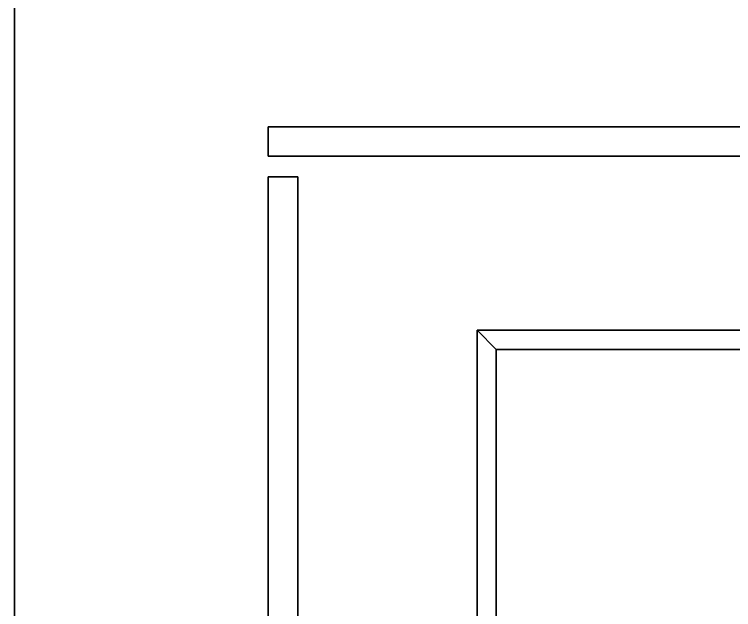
# Model space of a CAD drawing. Header units: metres. Extents: x 0 to 34.6, y -10.7 to 20.6.
# Drawn here: x 0 to 0.3731, y 7.2172 to 7.5262 of the extents above; entities that cross this region are included whole.
import ezdxf

# ---------------------------------------------------------------- set-up
doc = ezdxf.new("R2010")
doc.units = ezdxf.units.M
doc.header["$MEASUREMENT"] = 0
doc.layers.get('0').update_dxf_attribs({"linetype": 'CONTINUOUS'})
doc.layers.add('PYDXF', color=90, linetype='CONTINUOUS')

msp = doc.modelspace()

# ---------------------------------------------------------------- linework, layer by layer
for points in [[(0, 8.25), (0, 0.25), (0, 0.25), (0, 8.25)], [(0.13174, 7.46777, 2.5), (0.13174, 7.45253, 2.5), (0.13174, 7.45253, 2.5), (0.13174, 7.46777, 2.5)], [(0.57017, 7.46777, 2.5), (0.57017, 7.46777, 2.5), (0.13174, 7.46777, 2.5)], [(0.57017, 7.45253, 2.5), (0.57017, 7.46777, 2.5), (0.13174, 7.46777, 2.5), (0.13174, 7.45253, 2.5)], [(0.57017, 7.46777, 2.5), (0.57017, 7.45253, 2.5), (0.13174, 7.45253, 2.5), (0.13174, 7.46777, 2.5)], [(0.13174, 7.44194, 2.5), (0.13174, 7.44194, 2.5), (0.14698, 7.44194, 2.5)], [(0.13174, 7.44194, 2.5), (0.13174, 7.44194, 2.5), (0.13174, 7.05084, 2.5)], [(0.14698, 7.44194, 2.5), (0.13174, 7.44194, 2.5), (0.13174, 7.05084, 2.5), (0.14698, 7.05084, 2.5)], [(0.13174, 7.44194, 2.5), (0.14698, 7.44194, 2.5), (0.14698, 7.05084, 2.5), (0.13174, 7.05084, 2.5)], [(1.91, 7.36217, 2.55), (0.24, 7.36217, 2.55), (0.24, 7.36217, 2.55), (1.91, 7.36217, 2.55)], [(0.24, 7.36217, 2.55), (0.24, 2.4, 2.55), (0.24, 2.4, 2.55), (0.24, 7.36217, 2.55)], [(0.25, 7.35217, 2.55), (1.9, 7.35217, 2.55), (1.91, 7.36217, 2.55), (0.24, 7.36217, 2.55)], [(1.9, 7.35217, 2.55), (0.25, 7.35217, 2.55), (0.24, 7.36217, 2.55), (1.91, 7.36217, 2.55)], [(0.25, 7.35217, 2.55), (0.25, 2.4, 2.55), (0.24, 2.4, 2.55), (0.24, 7.36217, 2.55)], [(0.25, 2.4, 2.55), (0.25, 7.35217, 2.55), (0.24, 7.36217, 2.55), (0.24, 2.4, 2.55)], [(1.9, 7.35217, 2.55), (0.25, 7.35217, 2.55), (0.25, 7.35217, 2.55), (1.9, 7.35217, 2.55)], [(0.25, 7.35217, 2.55), (0.25, 2.4, 2.55), (0.25, 2.4, 2.55), (0.25, 7.35217, 2.55)], [(0.25, 7.35217, 0.1), (0.25, 7.35217, 0.1), (0.25, 2.4, 0.1)], [(1.9, 7.35217, 0.1), (1.9, 7.35217, 0.1), (0.25, 7.35217, 0.1)]]:
    msp.add_3dface(points)
at = {"layer": 'PYDXF', "linetype": 'Continuous'}
msp.add_lwpolyline([(0, 8.5), (30, 8.5), (30, 0), (0, 0)], close=True, dxfattribs=at)
at = {"layer": 'PYDXF', "linetype": 'Continuous', "elevation": 0.1}
msp.add_lwpolyline([(29.76, 2.41), (29.76, 0.29), (0.24, 0.29), (0.24, 7.36217), (1.91, 7.36217), (1.9, 2.4)], close=True, dxfattribs=at)

doc.saveas('drawing.dxf')
